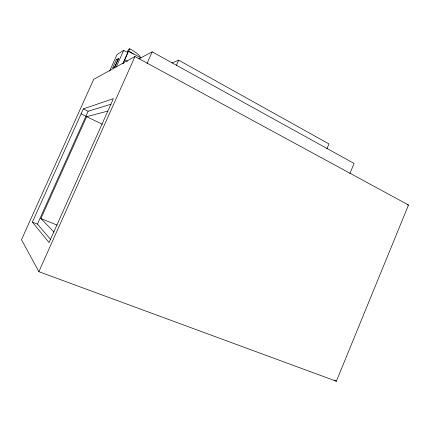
<?xml version="1.0" encoding="UTF-8"?>
<svg xmlns="http://www.w3.org/2000/svg" width="430" height="430" viewBox="0 0 430 430"><rect width="100%" height="100%" fill="white"/><g stroke="black" fill="none" stroke-linecap="round" stroke-linejoin="round"><path stroke-width="0.64" d="M336.362 381.249L408.5 205.013L134.977 56.529L93.692 79.335L21.5 239.698L38.867 271.674L336.362 381.249L334.669 380.163M349.843 173.629L354.089 163.448L152.193 51.847L138.869 58.856M326.929 148.758L328.961 143.926L178.67 60.168L171.919 63M176.322 65.5L178.67 60.168M147.033 63.447L152.193 51.847M122.958 63.344L127.785 52.567L123.689 50.342L117.035 54.562L109.639 71.036M123.087 63.554L129.715 48.751A16.27 3.784 26.6 0 1 140.481 57.932M38.867 271.674L134.977 56.529M32.39 222.106L83.323 108.887L113.375 98.663L49.058 242.541L32.39 222.106L37.431 224.116L50.692 239.542M37.431 224.116L88.139 111.236L111.069 104.221M54.153 232.152L40.898 218.553L86.661 116.654L107.865 111.074M116.401 59.571L112.574 68.107L114.842 66.838L118.734 58.168L116.401 59.571L117.702 60.27L118.642 59.711M114.423 67.575L117.702 60.27M116.154 67.155L123.689 50.342M129.715 48.751L128.403 49.563L127.307 52.014L128.608 51.224L140.922 57.921M407.172 204.836L408.5 205.013M40.898 218.553L57.093 225.089M81.103 113.826L85.925 116.165M86.661 116.654L102.351 124.254M83.323 108.887L88.139 111.236M124.732 59.883L127.473 61.356M128.608 51.224A16.276 3.72 26.5 0 1 133.3 54.046"/></g></svg>
